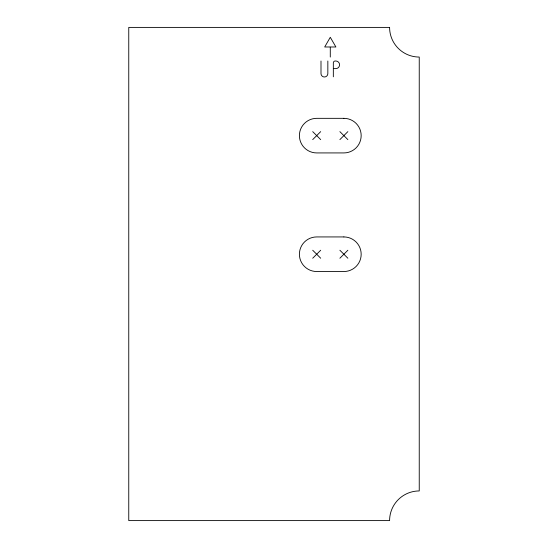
<?xml version="1.0" encoding="UTF-8"?>
<svg xmlns="http://www.w3.org/2000/svg" width="548" height="548" viewBox="0 0 548 548"><rect width="100%" height="100%" fill="white"/><g stroke="black" fill="none" stroke-linecap="round" stroke-linejoin="round"><path stroke-width="0.82" d="M312.709 139.617L320.69 131.636M339.883 139.617L347.87 131.636M312.709 258.224L320.69 250.244M339.883 258.224L347.87 250.244M329.896 46.984L324.69 46.984L330.286 37.285L335.89 46.984L330.286 46.984L330.286 57.054M333.725 68.623L335.766 68.623A3.809 3.809 0 0 0 339.575 64.815A3.809 3.809 0 0 0 335.766 61.006L335.184 61.006A1.856 1.856 0 0 0 333.335 62.856L333.335 76.816M339.883 131.636L347.87 139.617M312.709 131.636L320.69 139.617M339.883 250.244L347.87 258.224M312.709 250.244L320.69 258.224M327.841 61.006L327.841 73.569A3.418 3.418 0 0 1 324.423 76.987A3.418 3.418 0 0 1 320.998 73.569L320.998 61.006M389.594 27.4L128.759 27.4L128.759 520.6L389.594 520.6A29.654 29.654 0 0 1 419.241 490.946L419.241 57.054A29.654 29.654 0 0 1 389.594 27.4M343.877 118.334L316.696 118.334A17.296 17.296 0 0 0 299.4 135.63A17.296 17.296 0 0 0 316.696 152.926L343.877 152.926A17.296 17.296 0 0 0 361.173 135.63A17.296 17.296 0 0 0 343.877 118.334M343.877 236.935L316.696 236.935A17.296 17.296 0 0 0 299.4 254.231A17.296 17.296 0 0 0 316.696 271.527L343.877 271.527A17.296 17.296 0 0 0 361.173 254.231A17.296 17.296 0 0 0 343.877 236.935"/></g></svg>
